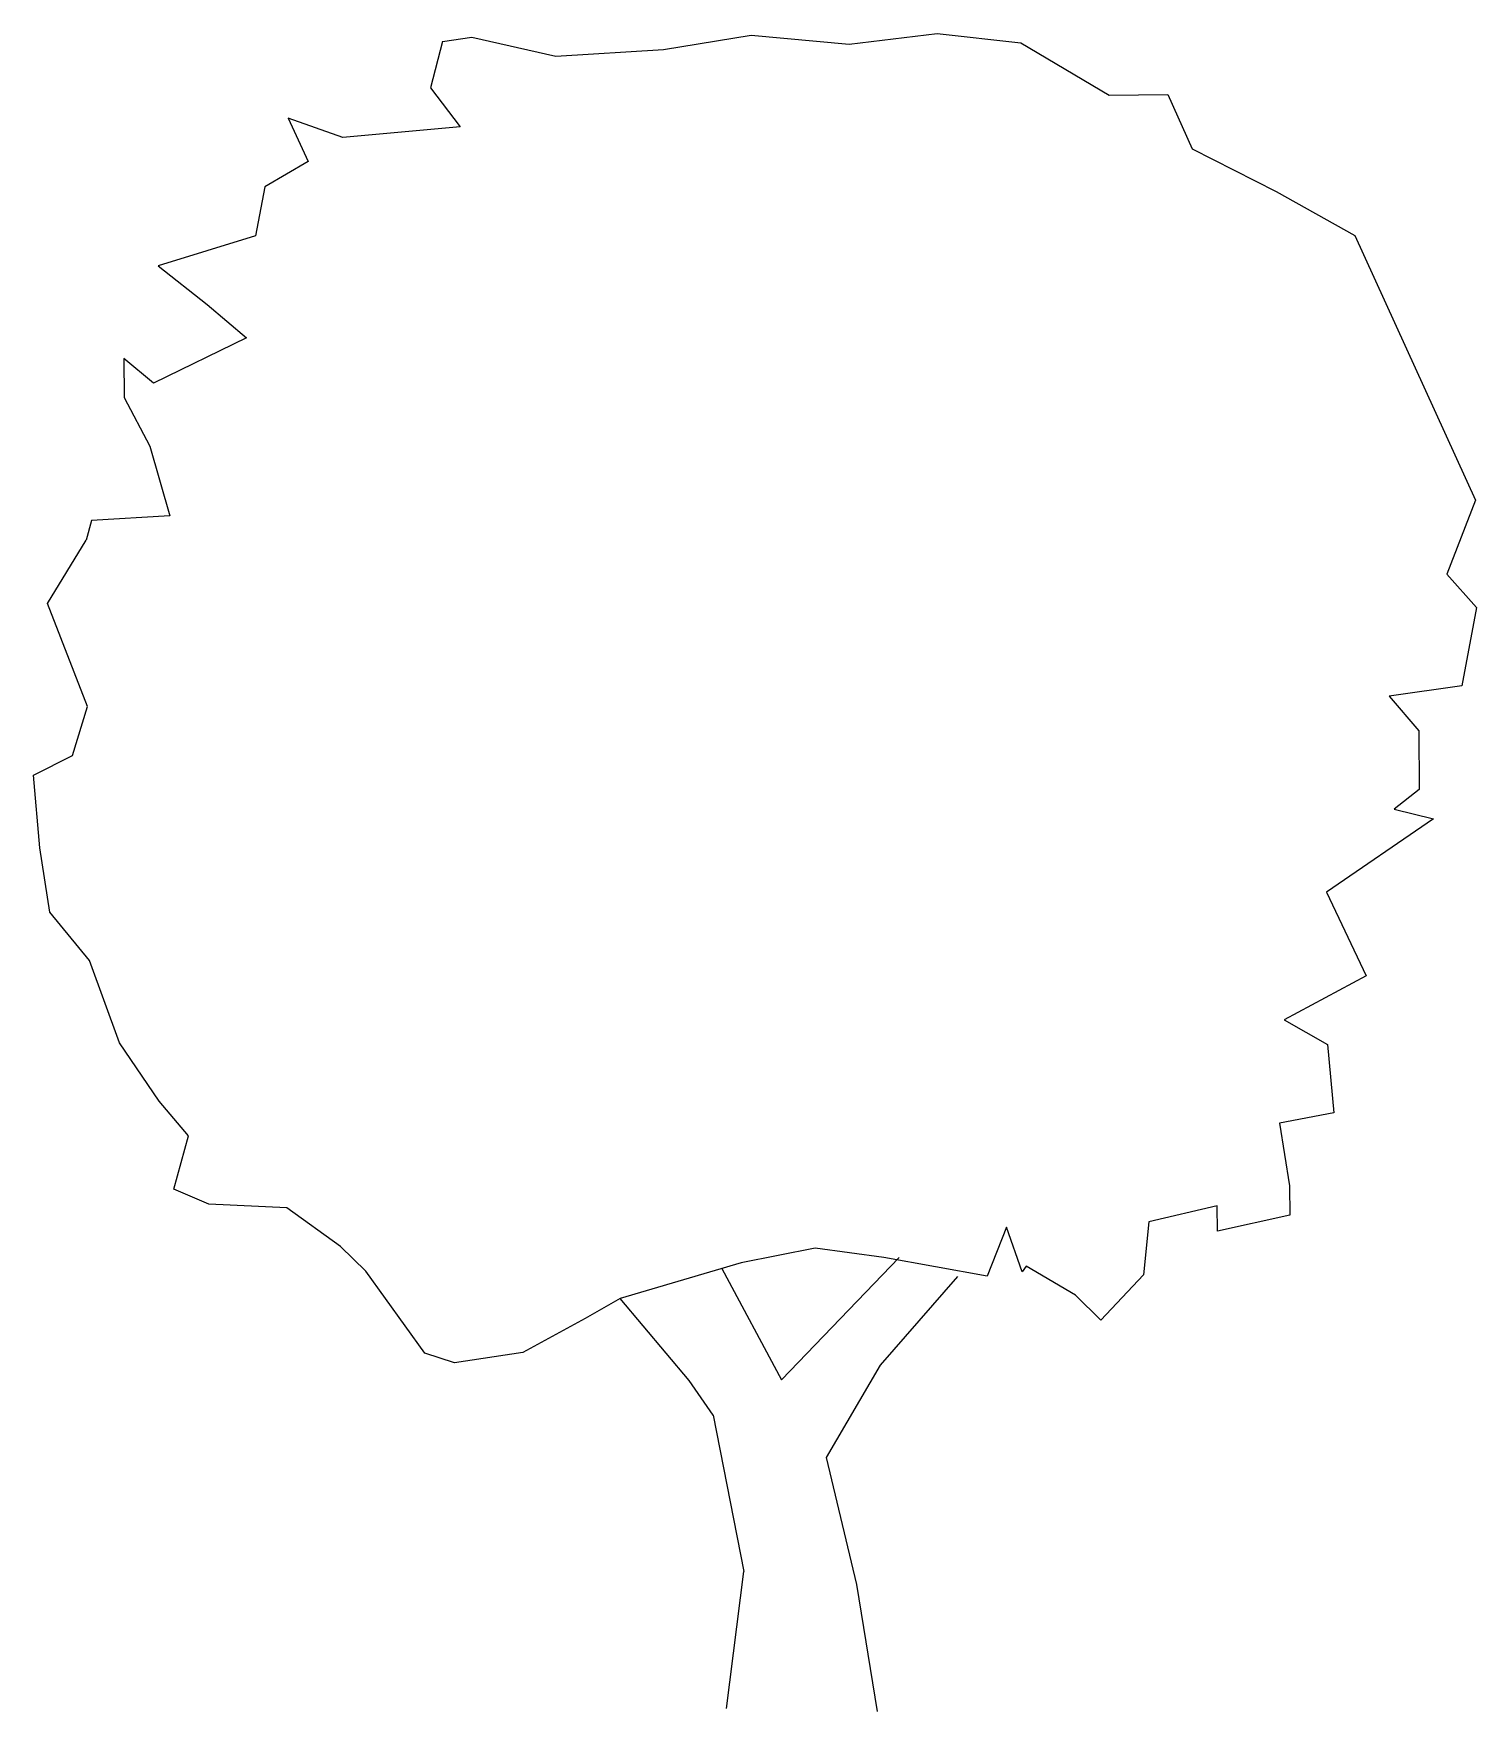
# Model space of a CAD drawing. Extents: x 10.65 to 16.36, y 31.25 to 37.89.
import ezdxf

# ---------------------------------------------------------------- set-up
doc = ezdxf.new("R2010")
doc.units = 0
doc.layers.get('0').update_dxf_attribs({"linetype": 'CONTINUOUS'})

msp = doc.modelspace()

# ---------------------------------------------------------------- linework, layer by layer
at = {"color": 0}
for p, q in [((12.2728, 37.8539), (12.2245, 37.6711)), ((12.2728, 37.8539), (12.3888, 37.8714)), ((12.3888, 37.8714), (12.721, 37.7966)), ((13.1464, 37.8221), (13.4942, 37.8801)), ((13.4942, 37.8801), (13.8814, 37.8444)), ((13.8814, 37.8444), (14.2293, 37.8858)), ((14.2293, 37.8858), (14.5612, 37.8497)), ((14.5612, 37.8497), (14.9111, 37.6424)), ((12.721, 37.7966), (13.1464, 37.8221)), ((12.2245, 37.6711), (12.3418, 37.5173)), ((14.9111, 37.6424), (15.1432, 37.6442)), ((15.1432, 37.6442), (15.2389, 37.4294)), ((11.6617, 37.5507), (11.7404, 37.3799)), ((11.8778, 37.475), (11.6617, 37.5507)), ((12.3418, 37.5173), (11.8778, 37.475)), ((15.2389, 37.4294), (15.5718, 37.2607)), ((11.7404, 37.3799), (11.5698, 37.2791)), ((11.5698, 37.2791), (11.5327, 37.0853)), ((15.5718, 37.2607), (15.8827, 37.0862)), ((11.5327, 37.0853), (11.1467, 36.9662)), ((15.8827, 37.0862), (16.3608, 36.0398)), ((11.1467, 36.9662), (11.3413, 36.813)), ((11.3413, 36.813), (11.4971, 36.6816)), ((11.4971, 36.6816), (11.1282, 36.5018)), ((11.0114, 36.6004), (11.0126, 36.4456)), ((11.1282, 36.5018), (11.0114, 36.6004)), ((11.0126, 36.4456), (11.1136, 36.2529)), ((11.1136, 36.2529), (11.1931, 35.9772)), ((16.3608, 36.0398), (16.247, 35.7459)), ((10.8837, 35.9582), (10.8622, 35.8806)), ((11.1931, 35.9772), (10.8837, 35.9582)), ((10.7094, 35.6307), (10.8622, 35.8806)), ((16.247, 35.7459), (16.3641, 35.6142)), ((10.8674, 35.2229), (10.7094, 35.6307)), ((16.3641, 35.6142), (16.3057, 35.3042)), ((16.3057, 35.3042), (16.0186, 35.2633)), ((16.0186, 35.2633), (16.1358, 35.126)), ((10.8081, 35.029), (10.8674, 35.2229)), ((16.1358, 35.126), (16.1376, 34.8939)), ((10.6539, 34.9504), (10.8081, 35.029)), ((10.6783, 34.6632), (10.6539, 34.9504)), ((16.1376, 34.8939), (16.0387, 34.8157)), ((16.0387, 34.8157), (16.1938, 34.7782)), ((16.1938, 34.7782), (15.7704, 34.4875)), ((10.719, 34.4092), (10.6783, 34.6632)), ((15.7704, 34.4875), (15.9278, 34.1571)), ((10.8753, 34.217), (10.719, 34.4092)), ((10.9939, 33.8918), (10.8753, 34.217)), ((15.9278, 34.1571), (15.603, 33.9832)), ((15.603, 33.9832), (15.7751, 33.885)), ((11.1505, 33.6609), (10.9939, 33.8918)), ((15.7751, 33.885), (15.7994, 33.6144)), ((11.2676, 33.5236), (11.1505, 33.6609)), ((15.7994, 33.6144), (15.5841, 33.574)), ((15.5841, 33.574), (15.6248, 33.3256)), ((11.2085, 33.3131), (11.2676, 33.5236)), ((11.3471, 33.2534), (11.2085, 33.3131)), ((15.6248, 33.3256), (15.6257, 33.2095)), ((11.6567, 33.2392), (11.3471, 33.2534)), ((11.868, 33.0861), (11.6567, 33.2392)), ((15.3379, 33.246), (15.0676, 33.183)), ((15.3387, 33.1465), (15.3379, 33.246)), ((15.6257, 33.2095), (15.3387, 33.1465)), ((14.504, 33.162), (14.4281, 32.968)), ((14.5662, 32.9856), (14.504, 33.162)), ((15.0676, 33.183), (15.0471, 32.9728)), ((11.9683, 32.9874), (11.868, 33.0861)), ((13.7474, 33.0787), (13.4549, 33.0212)), ((14.0185, 33.0422), (13.7474, 33.0787)), ((13.4549, 33.0212), (12.9751, 32.8792)), ((13.6133, 32.5581), (14.0793, 33.0426)), ((14.4281, 32.968), (14.0185, 33.0422)), ((14.5826, 33.0079), (14.5662, 32.9856)), ((14.7769, 32.8933), (14.5826, 33.0079)), ((12.2029, 32.6631), (11.9683, 32.9874)), ((13.3777, 32.9984), (13.6133, 32.5581)), ((14.0052, 32.6164), (14.312, 32.9671)), ((15.0471, 32.9728), (14.8772, 32.7946)), ((12.9751, 32.8792), (12.8375, 32.8008)), ((13.2485, 32.5552), (12.9751, 32.8792)), ((14.8772, 32.7946), (14.7769, 32.8933)), ((12.8375, 32.8008), (12.5898, 32.6662)), ((12.3193, 32.6254), (12.2029, 32.6631)), ((12.5898, 32.6662), (12.3193, 32.6254)), ((13.7925, 32.25), (14.0052, 32.6164)), ((13.3435, 32.4178), (13.2485, 32.5552)), ((13.3435, 32.4178), (13.4644, 31.7997)), ((13.9126, 31.7479), (13.7925, 32.25)), ((13.3968, 31.2575), (13.4644, 31.7997)), ((13.9939, 31.2456), (13.9126, 31.7479))]:
    msp.add_line(p, q, dxfattribs=at)

doc.saveas('drawing.dxf')
